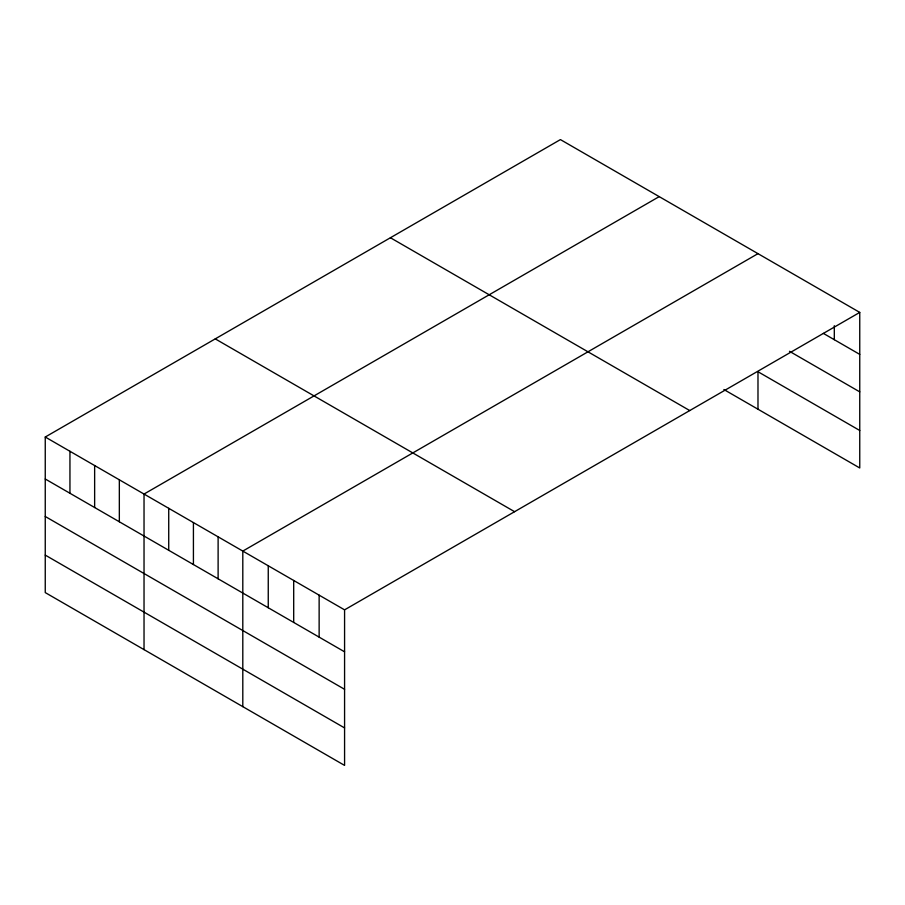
<?xml version="1.0" encoding="UTF-8"?>
<svg xmlns="http://www.w3.org/2000/svg" width="905" height="905" viewBox="0 0 905 905"><rect width="100%" height="100%" fill="white"/><g stroke="black" fill="none" stroke-linecap="round" stroke-linejoin="round"><path stroke-width="1.36" d="M859.75 312.406L344.579 609.846L344.579 765.404L45.25 592.594L45.25 437.025L560.421 139.596L859.75 312.406L859.75 467.976L723.876 389.523M659.202 196.623L144.031 494.051L144.031 649.62M757.983 253.649L242.8 551.088L242.8 706.647M823.403 333.402L859.75 354.387M789.477 351.298L859.75 391.865M859.75 430.486L757.983 371.729L757.983 409.218M390.417 237.744L689.746 410.565M215.254 338.877L514.583 511.687M45.25 437.025L344.579 609.846M45.25 479.005L344.579 651.815M45.25 516.484L344.579 689.305M45.25 555.104L344.579 727.925M834.308 325.698L834.308 339.692M319.137 595.151L319.137 637.12M293.695 580.467L293.695 622.436M268.253 565.772L268.253 607.741M218.116 536.823L218.116 578.804M193.421 522.57L193.421 564.539M168.726 508.316L168.726 550.285M119.336 479.797L119.336 521.766M94.64 465.543L94.64 507.513M69.945 451.29L69.945 493.259"/></g></svg>
